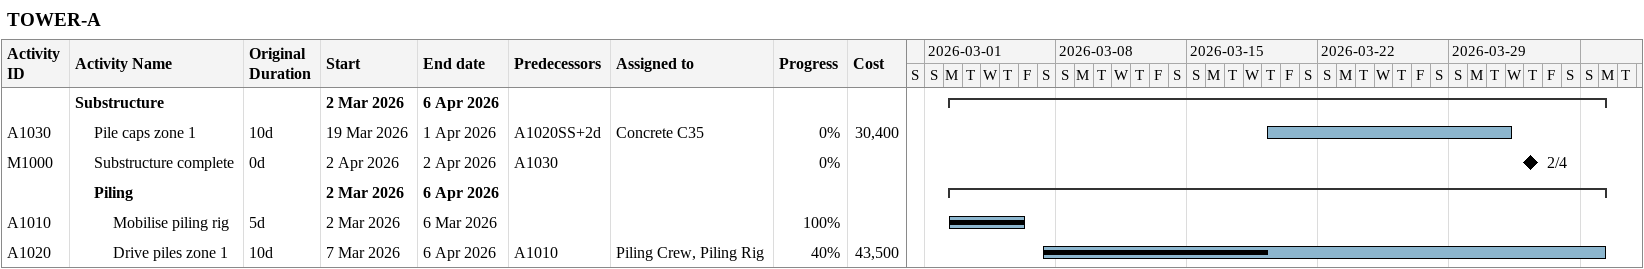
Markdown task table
TOWER-A

| ID | Level | Task | Original duration | Start | Finish | Predecessors | Resources | % complete | Cost |
|---|---|---|---|---|---|---|---|---|---|
|  | 1 | **Substructure** |  | 2026-03-02 | 2026-04-06 |  |  |  |  |
| A1030 | 2 | Pile caps zone 1 | 10d | 2026-03-19 | 2026-04-01 | A1020SS+2d | Concrete C35 | 0 | 30400 |
| M1000 | 2 | Substructure complete | 0d | 2026-04-02 | 2026-04-02 | A1030 |  | 0 |  |
|  | 2 | **Piling** |  | 2026-03-02 | 2026-04-06 |  |  |  |  |
| A1010 | 3 | Mobilise piling rig | 5d | 2026-03-02 | 2026-03-06 |  |  | 100 |  |
| A1020 | 3 | Drive piles zone 1 | 10d | 2026-03-07 | 2026-04-06 | A1010 | Piling Crew, Piling Rig | 40 | 43500 |
